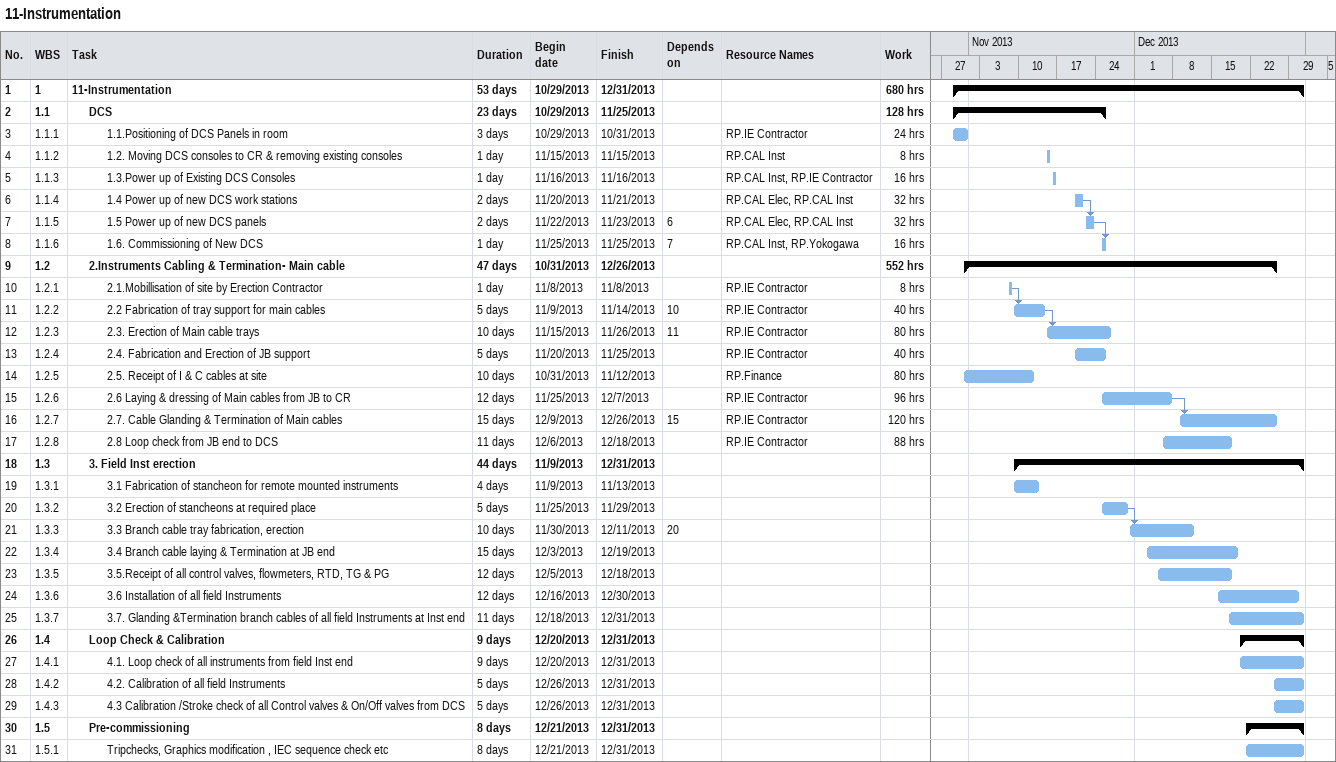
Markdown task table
11-Instrumentation

| ID | WBS | Task | Duration | Start | Finish | Predecessors | Resources | Work (h) |
|---|---|---|---|---|---|---|---|---|
| 1 | 1 | **11-Instrumentation** | 53d | 2013-10-29 | 2013-12-31 |  |  | 680 |
| 2 | 1.1 | **DCS** | 23d | 2013-10-29 | 2013-11-25 |  |  | 128 |
| 3 | 1.1.1 | 1.1.Positioning of DCS Panels in room | 3d | 2013-10-29 | 2013-10-31 |  | RP.IE Contractor | 24 |
| 4 | 1.1.2 | 1.2. Moving DCS consoles to CR & removing existing consoles | 1d | 2013-11-15 | 2013-11-15 |  | RP.CAL Inst | 8 |
| 5 | 1.1.3 | 1.3.Power up of Existing DCS Consoles | 1d | 2013-11-16 | 2013-11-16 |  | RP.CAL Inst, RP.IE Contractor | 16 |
| 6 | 1.1.4 | 1.4 Power up of new DCS work stations | 2d | 2013-11-20 | 2013-11-21 |  | RP.CAL Elec, RP.CAL Inst | 32 |
| 7 | 1.1.5 | 1.5 Power up of new DCS panels | 2d | 2013-11-22 | 2013-11-23 | 6 | RP.CAL Elec, RP.CAL Inst | 32 |
| 8 | 1.1.6 | 1.6. Commissioning of New DCS | 1d | 2013-11-25 | 2013-11-25 | 7 | RP.CAL Inst, RP.Yokogawa | 16 |
| 9 | 1.2 | **2.Instruments Cabling & Termination- Main cable** | 47d | 2013-10-31 | 2013-12-26 |  |  | 552 |
| 10 | 1.2.1 | 2.1.Mobillisation of site by Erection Contractor | 1d | 2013-11-08 | 2013-11-08 |  | RP.IE Contractor | 8 |
| 11 | 1.2.2 | 2.2 Fabrication of tray support for main cables | 5d | 2013-11-09 | 2013-11-14 | 10 | RP.IE Contractor | 40 |
| 12 | 1.2.3 | 2.3. Erection of Main cable trays | 10d | 2013-11-15 | 2013-11-26 | 11 | RP.IE Contractor | 80 |
| 13 | 1.2.4 | 2.4. Fabrication and Erection of JB support | 5d | 2013-11-20 | 2013-11-25 |  | RP.IE Contractor | 40 |
| 14 | 1.2.5 | 2.5. Receipt of I & C cables at site | 10d | 2013-10-31 | 2013-11-12 |  | RP.Finance | 80 |
| 15 | 1.2.6 | 2.6 Laying & dressing of Main cables from JB to CR | 12d | 2013-11-25 | 2013-12-07 |  | RP.IE Contractor | 96 |
| 16 | 1.2.7 | 2.7. Cable Glanding & Termination of Main cables | 15d | 2013-12-09 | 2013-12-26 | 15 | RP.IE Contractor | 120 |
| 17 | 1.2.8 | 2.8 Loop check from JB end to DCS | 11d | 2013-12-06 | 2013-12-18 |  | RP.IE Contractor | 88 |
| 18 | 1.3 | **3. Field Inst erection** | 44d | 2013-11-09 | 2013-12-31 |  |  |  |
| 19 | 1.3.1 | 3.1 Fabrication of stancheon for remote mounted instruments | 4d | 2013-11-09 | 2013-11-13 |  |  |  |
| 20 | 1.3.2 | 3.2 Erection of stancheons at required place | 5d | 2013-11-25 | 2013-11-29 |  |  |  |
| 21 | 1.3.3 | 3.3 Branch cable tray fabrication, erection | 10d | 2013-11-30 | 2013-12-11 | 20 |  |  |
| 22 | 1.3.4 | 3.4 Branch cable laying & Termination at JB end | 15d | 2013-12-03 | 2013-12-19 |  |  |  |
| 23 | 1.3.5 | 3.5.Receipt of all control valves, flowmeters, RTD, TG & PG | 12d | 2013-12-05 | 2013-12-18 |  |  |  |
| 24 | 1.3.6 | 3.6 Installation of all field Instruments | 12d | 2013-12-16 | 2013-12-30 |  |  |  |
| 25 | 1.3.7 | 3.7. Glanding &Termination branch cables of all field Instruments at Inst end | 11d | 2013-12-18 | 2013-12-31 |  |  |  |
| 26 | 1.4 | **Loop Check & Calibration** | 9d | 2013-12-20 | 2013-12-31 |  |  |  |
| 27 | 1.4.1 | 4.1. Loop check of all instruments from field Inst end | 9d | 2013-12-20 | 2013-12-31 |  |  |  |
| 28 | 1.4.2 | 4.2. Calibration of all field Instruments | 5d | 2013-12-26 | 2013-12-31 |  |  |  |
| 29 | 1.4.3 | 4.3 Calibration /Stroke check of all Control valves & On/Off valves from DCS | 5d | 2013-12-26 | 2013-12-31 |  |  |  |
| 30 | 1.5 | **Pre-commissioning** | 8d | 2013-12-21 | 2013-12-31 |  |  |  |
| 31 | 1.5.1 | Tripchecks, Graphics modification , IEC sequence check etc | 8d | 2013-12-21 | 2013-12-31 |  |  |  |
